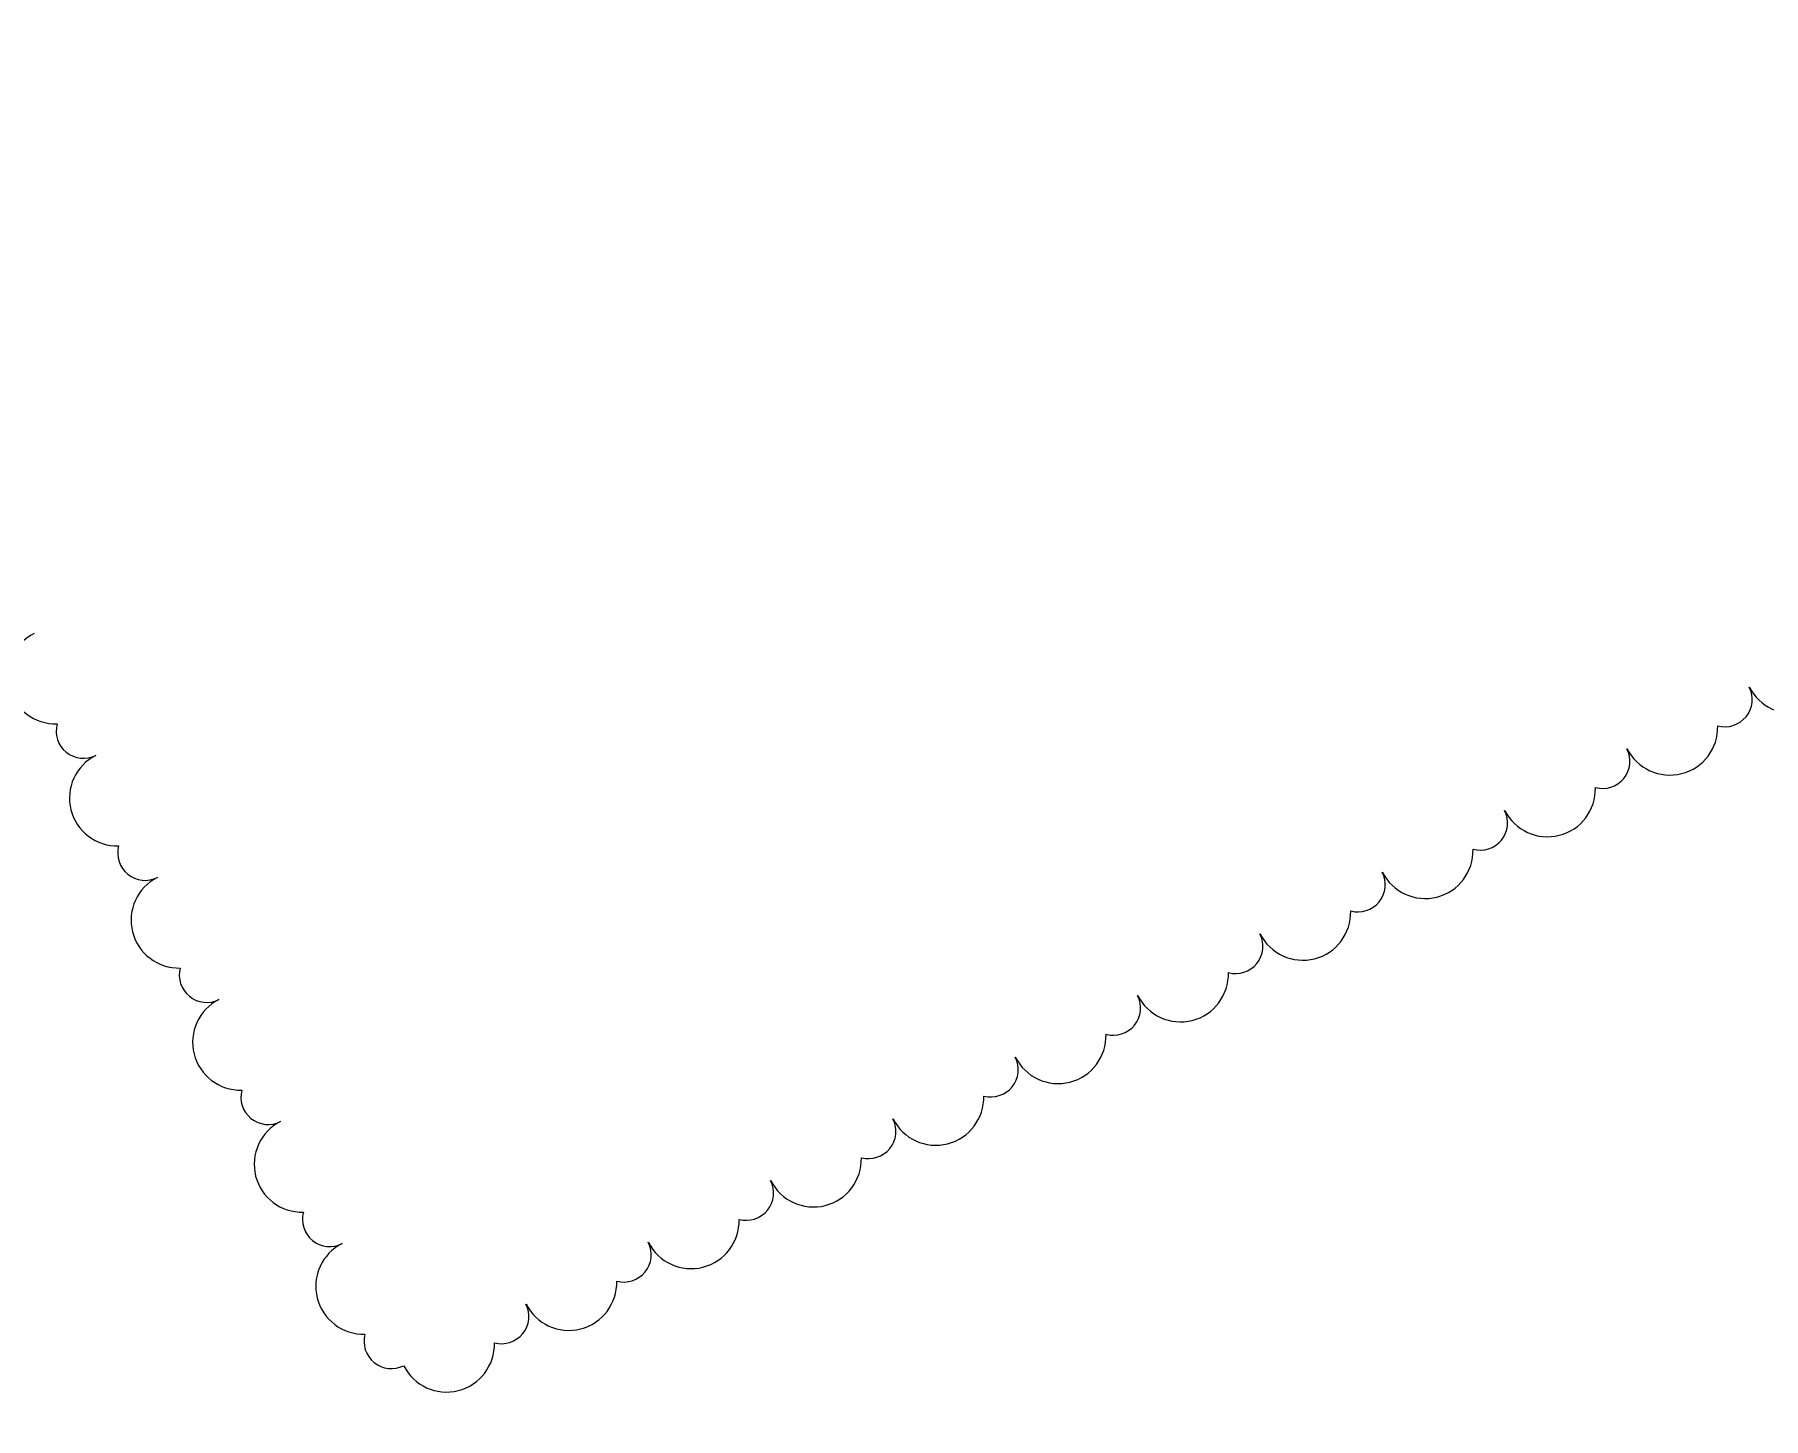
# Model space of a CAD drawing. Header units: metres. Extents: x 2682525 to 2683550, y 1250555 to 1251328.
# Drawn here: x 2683083.28 to 2683089.35, y 1250867.08 to 1250871.95 of the extents above; entities that cross this region are included whole.
import ezdxf

# ---------------------------------------------------------------- set-up
doc = ezdxf.new("R2010")
doc.units = ezdxf.units.M
doc.header["$PDMODE"] = 2
doc.header["$PDSIZE"] = -2
for name, pattern in [('IMPORT-_25_ISO-10 Strichpunktlinie _2_', [46.99, 30.48, -7.62, 1.27, -7.62]), ('IMPORT-_25_VW-01 Strichlinie kurz _2_', [21.165312, 10.580624, -10.584688]), ('Verdeckt', [3, 2, -1]), ('Verdeckt 0_75', [1.5, 0.75, -0.75])]:
    doc.linetypes.add(name, pattern=pattern)
for name, color, linetype, lineweight, true_color in [('2458 A U1_dwg-1', 9, 'Continuous', 18, 0x808080), ('_25_000 Linien-Strichpunktlinie 0_10', 9, 'IMPORT-_25_ISO-10 Strichpunktlinie _2_', 18, 0x808080), ('_25_300 Bauteile 3D-Raum-NGF Nettogeschossfläche', 9, 'Continuous', 18, 0x808080), ('_25_300 Bauteile 3D-Tuer', 9, 'Continuous', 18, 0x808080), ('_25_500 Technik-Kanalisation Schächte', 9, 'Continuous', 18, 0x808080), ('_25_700 Aemter-Feuerpolizei-Fluchtweg', 9, 'IMPORT-_25_VW-01 Strichlinie kurz _2_', 18, 0x808080), ('_25_800 Beschriftung-1_100-Koten', 9, 'Continuous', 18, 0x808080), ('_25_Keine', 9, 'Continuous', 18, 0x808080), ('A-DETL-____-MBND-1', 7, 'Continuous', 18, 0xbf6000), ('A-DETL-____-MBND-3', 7, 'Verdeckt 0_75', 25, 0xbf6000), ('A-DETL-____-MBND-4', 7, 'Verdeckt 0_75', 25, 0x70cf70), ('Bemassung', 9, 'Continuous', 18, 0x808080), ('G-____-REVC-OTLN-1', 1, 'Continuous', 18, 0xff0000)]:
    doc.layers.add(name, color=color, linetype=linetype, lineweight=lineweight, true_color=true_color)
for name, color, linetype, lineweight in [('A-____-____-DIMS', 7, 'Continuous', 9), ('A-DETL-____-MBND', 7, 'Verdeckt 0_75', 18), ('A-DETL-____-MBND-2', 7, 'Verdeckt 0_75', 25), ('Bemassung-1', 7, 'Continuous', 18), ('G-____-____-DIMS', 7, 'Continuous', 9), ('G-____-____-SYMB-1', 7, 'Verdeckt', 9), ('G-____-____-TEXT', 7, 'Continuous', 9), ('P-PIPE-____-IDEN', 7, 'Continuous', 9)]:
    doc.layers.add(name, color=color, linetype=linetype, lineweight=lineweight)
doc.styles.add('Arial_29', font='arial.ttf', dxfattribs={"width": 0.9, "height": 125})
doc.styles.add('Arial_3', font='arial.ttf', dxfattribs={"height": 125})
doc.styles.add('Arial_31', font='arial.ttf', dxfattribs={"width": 0.9, "height": 200})
doc.styles.add('ISOCP_2', font='isocp___.ttf', dxfattribs={"height": 125.860822})
doc.dimstyles.new('2_0_mm_-_Arial', dxfattribs={"dimscale": 304.8, "dimtxt": 204.05188, "dimasz": 0.246063, "dimexe": 0.328084, "dimexo": 0.328084, "dimgap": 0.082021, "dimtad": 1, "dimdec": 1, "dimlfac": 0.001, "dimrnd": 0.1, "dimzin": 0, "dimdsep": 46, "dimtxsty": 'Arial_31', "dimblk1": 'OBLIQUE', "dimblk2": 'OBLIQUE', "dimsah": 1, "dimcen": 0.09, "dimdle": 0.328084, "dimazin": 0, "dimtfac": 1, "dimtdec": 4, "dimtix": 1, "dimtmove": 0, "dimatfit": 3, "dimfxl": 1, "dimtvp": 1, "dimtfill": 1, "dimtolj": 1, "dimtzin": 0, "dimarcsym": 2})
doc.dimstyles.new('2_0_mm_-_Arial_1', dxfattribs={"dimscale": 304.8, "dimtxt": 204.05188, "dimasz": 0.246063, "dimexe": 0.328084, "dimexo": 0.328084, "dimgap": 0.082021, "dimtad": 1, "dimdec": 1, "dimlfac": 0.001, "dimrnd": 0.1, "dimzin": 0, "dimdsep": 46, "dimtxsty": 'Arial_31', "dimblk1": 'OBLIQUE', "dimblk2": 'OBLIQUE', "dimsah": 1, "dimcen": 0.09, "dimdle": 0.328084, "dimazin": 0, "dimtfac": 1, "dimtdec": 4, "dimtix": 1, "dimtmove": 2, "dimatfit": 3, "dimfxl": 1, "dimtvp": 1, "dimtfill": 1, "dimtolj": 1, "dimtzin": 0, "dimarcsym": 2})

# ---------------------------------------------------------------- blocks, each defined once
blk = doc.blocks.new('2458 A U1_dwg_VW_SLASH-9045439-U01 Bodenplatte')
at = {"layer": 'Bemassung'}
for p, q in [((-78745.3, -27317.5), (-78857.5, -27429.7)), ((-78701.4, -27373.6), (-78913.7, -27373.6))]:
    blk.add_line(p, q, dxfattribs=at)
blk = doc.blocks.new('2458 A U1_dwg_VW_SLASH-9045441-U01 Bodenplatte')
at = {"layer": 'Bemassung'}
for p, q in [((-78657.5, -27429.7), (-78545.3, -27317.5)), ((-78701.4, -27373.6), (-78489.2, -27373.6))]:
    blk.add_line(p, q, dxfattribs=at)
blk = doc.blocks.new('2458 A U1_dwg_VW_SLASH-9045442-U01 Bodenplatte')
at = {"layer": 'Bemassung'}
for p, q in [((-78745.3, -27317.5), (-78857.5, -27429.7)), ((-78701.4, -27373.6), (-78913.7, -27373.6))]:
    blk.add_line(p, q, dxfattribs=at)
blk = doc.blocks.new('2458 A U1_dwg_VW_SLASH-9045444-U01 Bodenplatte')
at = {"layer": 'Bemassung'}
for p, q in [((-78657.5, -27429.7), (-78545.3, -27317.5)), ((-78701.4, -27373.6), (-78489.2, -27373.6))]:
    blk.add_line(p, q, dxfattribs=at)
blk = doc.blocks.new('2458 A U1_dwg_VW_SLASH-9045461-U01 Bodenplatte')
at = {"layer": 'Bemassung'}
for p, q in [((-81521.4, -28480.2), (-81733.7, -28480.2)), ((-81565.3, -28424.1), (-81677.5, -28536.3))]:
    blk.add_line(p, q, dxfattribs=at)
blk = doc.blocks.new('2458 A U1_dwg_VW_SLASH-9045464-U01 Bodenplatte')
at = {"layer": 'Bemassung'}
for p, q in [((-81721.4, -28480.2), (-81509.2, -28480.2)), ((-81677.5, -28536.3), (-81565.3, -28424.1))]:
    blk.add_line(p, q, dxfattribs=at)
blk = doc.blocks.new('2458 A U1_dwg-9041719-U01 Bodenplatte')
at = {"layer": '_25_000 Linien-Strichpunktlinie 0_10'}
blk.add_line((-80920.9, -21262.2), (-80920.9, -35967.6), dxfattribs=at)
at = {"layer": '_25_300 Bauteile 3D-Raum-NGF Nettogeschossfläche'}
blk.add_line((-78801.4, -27895.5), (-78801.4, -21262.2), dxfattribs=at)
at = {"layer": '_25_300 Bauteile 3D-Raum-NGF Nettogeschossfläche', "flags": 128}
blk.add_lwpolyline([(-78601.4, -21262.2), (-78601.4, -25107.7), (-78801.4, -25107.7), (-78801.4, -27895.5)], dxfattribs=at)
at = {"layer": '_25_300 Bauteile 3D-Tuer'}
for p, q in [((-78861.4, -25107.7), (-78861.4, -27895.4)), ((-78911.4, -25795.2), (-78911.4, -27295.2))]:
    blk.add_line(p, q, dxfattribs=at)
at = {"layer": '_25_300 Bauteile 3D-Tuer', "flags": 128}
for points in [[(-78821.4, -27895.6), (-78821.4, -22232.7), (-78861.4, -22232.7), (-78861.4, -27895.4)], [(-78821.4, -27895.6), (-78821.4, -25107.7), (-78861.4, -25107.7)]]:
    blk.add_lwpolyline(points, dxfattribs=at)
at = {"layer": '_25_500 Technik-Kanalisation Schächte', "flags": 128}
blk.add_lwpolyline([(-81621.4, -27882.7), (-81621.4, -28032.7), (-101074, -28032.7), (-101074, -27882.7)], close=True, dxfattribs=at)
at = {"layer": '_25_700 Aemter-Feuerpolizei-Fluchtweg'}
blk.add_line((-81621.4, -27907.7), (-81621.4, -28057.7), dxfattribs=at)
at = {"layer": '_25_800 Beschriftung-1_100-Koten'}
for p, q in [((-81696.4, -27832.7), (-81696.4, -28082.7)), ((-81571.4, -27957.7), (-81821.4, -27957.7))]:
    blk.add_line(p, q, dxfattribs=at)
at = {"layer": '_25_800 Beschriftung-1_100-Koten', "flags": 128}
blk.add_lwpolyline([(-81621.4, -27957.7), (-81696.4, -27957.7), (-81696.4, -27882.7), (-81696.4, -27957.7), (-81771.4, -27957.7), (-81696.4, -27957.7), (-81696.4, -28032.7), (-81696.4, -27957.7)], close=True, dxfattribs=at)
at = {"layer": '_25_800 Beschriftung-1_100-Koten'}
for start, end in [(90, 180), (360, 90), (180, 270), (270, 360)]:
    blk.add_arc((-81696.4, -27957.7), 75, start, end, dxfattribs=at)
at = {"layer": '_25_Keine'}
for p, q in [((-78801.4, -25087.7), (-80303.8, -26577.1)), ((-78601.4, -25101.9), (-78601.4, -30803.6))]:
    blk.add_line(p, q, dxfattribs=at)
at = {"layer": '_25_Keine', "flags": 128}
for points in [[(-81751.4, -21262.2), (-81751.4, -25107.7), (-84251.4, -25107.7), (-84251.4, -21262.2)], [(-80430.7, -25107.7), (-81751.4, -25107.7), (-81751.4, -21262.2)], [(-80428.8, -26701), (-81696.4, -27957.7), (-78801.4, -30877.7)]]:
    blk.add_lwpolyline(points, dxfattribs=at)
blk.add_lwpolyline([(-81751.4, -30857.7), (-79251.4, -30857.7), (-79251.4, -35857.7), (-81751.4, -35857.7)], close=True, dxfattribs=at)
at = {"layer": 'Bemassung'}
for p, q in [((-83640, -35855.4), (-83640, -21262.2)), ((-84640, -30745.4), (-84640, -25219.9)), ((-80428.8, -27373.6), (-100961.8, -27373.6)), ((-78601.4, -27373.6), (-78801.4, -27373.6)), ((-81733.7, -28480.2), (-100961.8, -28480.2))]:
    blk.add_line(p, q, dxfattribs=at)
at = {"layer": 'Bemassung', "flags": 128}
for points in [[(-78801.4, -27273.6), (-78801.4, -27876.8)], [(-78601.4, -27273.6), (-78601.4, -27979.7)], [(-78801.4, -27895.5), (-78801.4, -27789.5)], [(-81621.4, -28580.2), (-81621.4, -28060.7)]]:
    blk.add_lwpolyline(points, close=True, dxfattribs=at)
for points in [[(-79025.9, -27373.6), (-78913.7, -27373.6), (-80303.8, -27373.6)], [(-79025.9, -28480.2), (-78913.7, -28480.2), (-81509.2, -28480.2)]]:
    blk.add_lwpolyline(points, dxfattribs=at)
for name in ['2458 A U1_dwg_VW_SLASH-9045439-U01 Bodenplatte', '2458 A U1_dwg_VW_SLASH-9045442-U01 Bodenplatte', '2458 A U1_dwg_VW_SLASH-9045441-U01 Bodenplatte', '2458 A U1_dwg_VW_SLASH-9045444-U01 Bodenplatte', '2458 A U1_dwg_VW_SLASH-9045461-U01 Bodenplatte', '2458 A U1_dwg_VW_SLASH-9045464-U01 Bodenplatte']:
    blk.add_blockref(name, (0, 0))
at = {"layer": '_25_800 Beschriftung-1_100-Koten', "insert": (-82210.7, -28071.3), "char_height": 125.86, "width": 625.954, "attachment_point": 1, "line_spacing_factor": 1.478621, "style": 'ISOCP_2'}
blk.add_mtext('455.31', dxfattribs=at)
at = {"layer": 'Bemassung-1', "char_height": 125.86, "attachment_point": 2, "rotation": 90, "line_spacing_factor": 1.478621, "style": 'ISOCP_2'}
for s, insert, width in [('5.75', (-84531.9, -27332.7), 406.024), ('16.02', (-83531.9, -27413.1), 490.612)]:
    blk.add_mtext(s, dxfattribs=dict(at, insert=insert, width=width))
at = {"layer": 'Bemassung-1', "char_height": 125.86, "attachment_point": 2, "line_spacing_factor": 1.478621, "style": 'ISOCP_2'}
for s, insert, width in [('20', (-78701.4, -27266.6), 236.847), ('2.82', (-80211.4, -28373.2), 406.024)]:
    blk.add_mtext(s, dxfattribs=dict(at, insert=insert, width=width))
blk = doc.blocks.new('Kanalisation Schlammsammler1 - Kanalisation Schlammsammler 2-8954299-U01 Bodenplatte')
at = {"layer": 'A-DETL-____-MBND-4'}
h = blk.add_hatch(color=256, dxfattribs=at)
h.paths.add_polyline_path([(350, 0), (344, 64.3), (326.4, 126.4), (297.6, 184.3), (258.7, 235.8), (210.9, 279.3), (156, 313.3), (95.8, 336.6), (32.3, 348.5), (-32.3, 348.5), (-95.8, 336.6), (-156, 313.3), (-210.9, 279.3), (-258.7, 235.8), (-297.6, 184.3), (-326.4, 126.4), (-344, 64.3), (-350, 0), (-344, -64.3), (-326.4, -126.4), (-297.6, -184.3), (-258.7, -235.8), (-210.9, -279.3), (-156, -313.3), (-95.8, -336.6), (-32.3, -348.5), (32.3, -348.5), (95.8, -336.6), (156, -313.3), (210.9, -279.3), (258.7, -235.8), (297.6, -184.3), (326.4, -126.4), (344, -64.3)])
h.paths.add_polyline_path([(300, 0), (294.2, -58.5), (277.2, -114.8), (249.4, -166.7), (212.1, -212.1), (166.7, -249.4), (114.8, -277.2), (58.5, -294.2), (0, -300), (-58.5, -294.2), (-114.8, -277.2), (-166.7, -249.4), (-212.1, -212.1), (-249.4, -166.7), (-277.2, -114.8), (-294.2, -58.5), (-300, 0), (-294.2, 58.5), (-277.2, 114.8), (-249.4, 166.7), (-212.1, 212.1), (-166.7, 249.4), (-114.8, 277.2), (-58.5, 294.2), (0, 300), (58.5, 294.2), (114.8, 277.2), (166.7, 249.4), (212.1, 212.1), (249.4, 166.7), (277.2, 114.8), (294.2, 58.5), (299.3, 7)])
h = blk.add_hatch(color=256, dxfattribs=at)
h.paths.add_polyline_path([(-350, 0), (-344.2, 62.5), (-350, 62.5), (-350, 7)])
h.paths.add_polyline_path([(-344.2, -62.5), (-350, 0), (-350, -62.5)])
h = blk.add_hatch(color=256, dxfattribs=at)
h.paths.add_polyline_path([(350, -59.7), (350, 0), (344.2, -62.5), (350, -62.5), (350, -60.4)])
h.paths.add_polyline_path([(350, 7), (349.7, 62.5), (344.2, 62.3), (350, 0)])
h = blk.add_hatch(color=256, dxfattribs=at)
h.paths.add_polyline_path([(350, 0), (349.7, 62.5), (344.2, 62.3), (349.4, 7)])
h.paths.add_polyline_path([(350, -50.4), (350, 0), (344.2, -62.5), (350, -62.5), (350, -51.2)])
at = {"layer": 'A-DETL-____-MBND-2'}
for p, q in [((-300, 62.5), (-350, 62.5)), ((-350, 62.5), (-350, -62.5)), ((-350, 62.5), (-350, -62.5)), ((-300, -62.5), (-300, 62.5)), ((-300, -62.5), (-300, 62.5)), ((350, 62.5), (300, 62.5)), ((300, 62.5), (300, -62.5)), ((300, 62.5), (300, -62.5)), ((350, 62.5), (300, 62.5)), ((300, 62.5), (300, -62.5)), ((300, 62.5), (300, -62.5)), ((350, -62.5), (350, 62.5)), ((350, -62.5), (350, 62.5)), ((350, -62.5), (350, 62.5)), ((350, -62.5), (350, 62.5)), ((0, 0), (-550, 0)), ((-470, 0), (-366.1, 60)), ((-470, 0), (-366.1, -60)), ((0, 0), (550, 0)), ((550, 0), (0, 0)), ((-350, -62.5), (-300, -62.5)), ((300, -62.5), (350, -62.5)), ((300, -62.5), (350, -62.5))]:
    blk.add_line(p, q, dxfattribs=at)
for radius, start, end in [(350, 360, 180), (350, 0, 180), (350, 360, 180), (350, 0, 180), (300, 0, 180), (300, 0, 180), (300, 0, 180), (300, 0, 180), (350, 180, 360), (350, 180, 360), (300, 180, 0), (300, 180, 360), (300, 180, 0), (300, 180, 360), (350, 180, 360), (350, 180, 360)]:
    blk.add_arc((0, 0), radius, start, end, dxfattribs=at)
blk = doc.blocks.new('PE-HD_Bogen - Standard-V26-U01 Bodenplatte')
at = {"layer": 'A-DETL-____-MBND-3'}
for points in [[(-78842.2, -27957.9), (-78841.5, -27903.8), (-78841.2, -27895.4), (-78881.7, -27895.4), (-78882, -27897.6), (-78882.6, -27913.7), (-78883, -27957.9), (-78862.7, -27957.9)], [(-78842.2, -27957.9), (-78841.5, -27957.9), (-78840, -27941.8), (-78835.5, -27926.7), (-78828.5, -27913.7), (-78819.4, -27903.8), (-78808.7, -27897.6), (-78797.3, -27895.4), (-78840.9, -27895.4), (-78841.2, -27897.6), (-78841.9, -27918), (-78842.1, -27941.8)], [(-78812.6, -27957.9), (-78811.1, -27941.8), (-78806.7, -27926.7), (-78799.7, -27913.7), (-78790.5, -27903.8), (-78779.7, -27897.5), (-78770.5, -27895.4), (-78798.2, -27895.6), (-78808.7, -27897.6), (-78819.4, -27903.8), (-78828.5, -27913.7), (-78835.6, -27926.7), (-78840, -27941.8), (-78841.5, -27957.9), (-78840, -27957.9)], [(-78881.7, -28020.4), (-78840.9, -28020.3), (-78841.3, -28017.2), (-78841.9, -27997.9), (-78842.2, -27957.9), (-78883, -27957.9), (-78882.3, -28012.1), (-78882, -28018.3)], [(-78840.9, -28020.4), (-78797.3, -28020.4), (-78808.7, -28018.3), (-78819.4, -28012.1), (-78828.5, -28002.1), (-78836.1, -27987.3), (-78840.1, -27972.8), (-78841.8, -27957.9), (-78842.2, -27957.9), (-78841.5, -28012.1), (-78841.2, -28018.3)], [(-78780.8, -28020.4), (-78770.5, -28020), (-78779.9, -28018.3), (-78790.5, -28012.1), (-78799.7, -28002.1), (-78806.7, -27989.2), (-78811.2, -27972.8), (-78812.6, -27957.9), (-78841.4, -27958.2), (-78840, -27974.1), (-78835.5, -27989.2), (-78828.5, -28002.1), (-78819.4, -28012.1), (-78808.7, -28018.3), (-78797.3, -28020.4), (-78792.6, -28020.4)]]:
    blk.add_hatch(color=256, dxfattribs=at).paths.add_polyline_path(points)
h = blk.add_hatch(color=256, dxfattribs=at)
h.paths.add_polyline_path([(-78768.4, -28020.4), (-78768.4, -28020.4), (-78770.5, -28020)])
h.paths.add_polyline_path([(-78779.8, -28018.3), (-78790.5, -28012), (-78799.7, -28002.1), (-78806.7, -27989.1), (-78806.7, -27989.2), (-78799.7, -28002.1), (-78790.5, -28012.1), (-78779.9, -28018.3)])
at = {"layer": 'A-DETL-____-MBND-2'}
for p, q in [((-78840.9, -27895.4), (-78881.7, -27895.4)), ((-78768.4, -27895.4), (-78797.3, -27895.4)), ((-78815.4, -27957.9), (-78881.7, -27957.9)), ((-78815.4, -27957.9), (-78768.4, -27957.9)), ((-78881.7, -28020.4), (-78840.9, -28020.4)), ((-78797.3, -28020.4), (-78768.4, -28020.4))]:
    blk.add_line(p, q, dxfattribs=at)
at = {"layer": 'A-DETL-____-MBND-2', "flags": 128}
for points in [[(-78840.9, -27895.4), (-78818.6, -27895.4), (-78799.3, -27895.4), (-78797.3, -27895.4)], [(-78797.3, -28020.4), (-78816, -28020.4), (-78838.1, -28020.4), (-78840.9, -28020.4)]]:
    blk.add_lwpolyline(points, dxfattribs=at)
at = {"layer": 'A-DETL-____-MBND-2'}
for centre, ratio, start_param, end_param in [((-78881.7, -27957.9), 0.019996, 4.712389, 7.853982), ((-78768.4, -27957.9), 0.707107, 4.712389, 7.853982), ((-78881.7, -27957.9), 0.019996, 1.570796, 4.712389), ((-78768.4, -27957.9), 0.707107, 1.570796, 4.712389)]:
    blk.add_ellipse(centre, major_axis=(0, 62.5), ratio=ratio, start_param=start_param, end_param=end_param, dxfattribs=at)
blk = doc.blocks.new('PE-HD_Bogen - Standard-8954259-U01 Bodenplatte')
at = {"layer": 'A-DETL-____-MBND-3'}
for points in [[(-80079.1, -27983.5), (-80077.9, -27981.9), (-80066.9, -27970.1), (-80036, -27938.7), (-79997.3, -27900.8), (-79990.7, -27895.1), (-80019.1, -27866.7), (-80025.5, -27872.2), (-80037.5, -27883.7), (-80070.1, -27916), (-80102.2, -27949), (-80107.5, -27955.1), (-80085.3, -27977.4)], [(-79990, -28020.4), (-79990.4, -28018.2), (-79990.9, -28001.8), (-79991.2, -27943.1), (-79990.6, -27903.6), (-79990.7, -27895.5), (-79992.6, -27896.5), (-80004.6, -27907.7), (-80036.2, -27938.8), (-80073.8, -27977.4), (-80079.1, -27983.5), (-80053, -28003.6), (-80022.6, -28016.1), (-79990.4, -28020.4)]]:
    blk.add_hatch(color=256, dxfattribs=at).paths.add_polyline_path(points)
h = blk.add_hatch(color=256, dxfattribs=at)
h.paths.add_polyline_path([(-79950.2, -27897.4), (-79950.2, -27895.4), (-79990, -27895.4), (-79990.3, -27897.4), (-79950.2, -27897.4)])
h.paths.add_polyline_path([(-79990, -28020.4), (-79949.9, -28020.4), (-79950.5, -28012.1), (-79951.1, -27965.8), (-79950.7, -27913.4), (-79950.5, -27897.4), (-79990.3, -27897.4), (-79991, -27920.2), (-79991.3, -27967.3), (-79990.7, -28011.9), (-79990.4, -28018.2)])
at = {"layer": 'A-DETL-____-MBND-2'}
for p, q in [((-79990.7, -27895.2), (-80019.1, -27866.7)), ((-80016.3, -27957.9), (-80063.3, -27910.9)), ((-79990.4, -27895.4), (-79990.7, -27895.2)), ((-79990, -27895.4), (-79990.4, -27895.4)), ((-79949.8, -27895.4), (-79990, -27895.4)), ((-80107.5, -27955.1), (-80079.1, -27983.5)), ((-80016.3, -27957.9), (-79949.8, -27957.9)), ((-79990, -28020.4), (-79949.8, -28020.4))]:
    blk.add_line(p, q, dxfattribs=at)
at = {"layer": 'A-DETL-____-MBND-2', "flags": 128}
for points in [[(-80079.1, -27983.5), (-80053.6, -28003.2), (-80038.1, -28010.9)], [(-80038.1, -28010.9), (-80007, -28019.3), (-79990, -28020.4)]]:
    blk.add_lwpolyline(points, dxfattribs=at)
at = {"layer": 'A-DETL-____-MBND-2'}
for centre, major_axis, ratio, start_param, end_param in [((-80063.3, -27910.9), (44.2, 44.2), 0.019972, 0.008307, 3.149899), ((-80063.3, -27910.9), (44.2, 44.2), 0.019972, 3.149899, 6.291492), ((-79949.8, -27957.9), (0, 62.5), 0.019996, 6.274937, 9.41653), ((-79949.8, -27957.9), (0, 62.5), 0.019996, 3.133344, 6.274937)]:
    blk.add_ellipse(centre, major_axis=major_axis, ratio=ratio, start_param=start_param, end_param=end_param, dxfattribs=at)
blk = doc.blocks.new('PE-HD_Bogen - Standard-8954272-U01 Bodenplatte')
at = {"layer": 'A-DETL-____-MBND-3'}
for points in [[(-80428.8, -27581.7), (-80423.7, -27581.2), (-80404.2, -27580.7), (-80359.3, -27580.4), (-80312.5, -27581), (-80303.8, -27581.3), (-80303.8, -27541.5), (-80312.2, -27540.8), (-80328.8, -27540.5), (-80382, -27540.3), (-80420.7, -27540.9), (-80428.8, -27541.5)], [(-80391.9, -27670.7), (-80388.3, -27666.4), (-80379.3, -27656.9), (-80348.2, -27625.3), (-80309.7, -27587.6), (-80303.8, -27582), (-80306.8, -27581.3), (-80322.5, -27580.8), (-80381.1, -27580.4), (-80420.7, -27581), (-80428.8, -27581.7), (-80424.5, -27614.3), (-80411.4, -27645.3), (-80393.3, -27668.9)], [(-80363.5, -27699.1), (-80358, -27692.8), (-80331.3, -27665.2), (-80288.4, -27622.8), (-80275.1, -27610.7), (-80303.7, -27582.5), (-80308.4, -27586.4), (-80317, -27594.5), (-80348.2, -27625.3), (-80386.3, -27664.2), (-80391.9, -27670.7), (-80365.3, -27697.3)]]:
    blk.add_hatch(color=256, dxfattribs=at).paths.add_polyline_path(points)
at = {"layer": 'A-DETL-____-MBND-2'}
for p, q in [((-80428.8, -27541.5), (-80428.8, -27581.6)), ((-80366.3, -27607.9), (-80366.3, -27541.5)), ((-80303.8, -27581.6), (-80303.8, -27541.5)), ((-80366.3, -27607.9), (-80319.3, -27654.9)), ((-80303.7, -27582), (-80303.8, -27581.6)), ((-80303.5, -27582.3), (-80303.7, -27582)), ((-80275.1, -27610.7), (-80303.5, -27582.3)), ((-80391.9, -27670.7), (-80363.5, -27699.1))]:
    blk.add_line(p, q, dxfattribs=at)
at = {"layer": 'A-DETL-____-MBND-2', "flags": 128}
for points in [[(-80428.8, -27581.6), (-80424.7, -27613.6), (-80419.3, -27629.7)], [(-80419.3, -27629.7), (-80403.3, -27657.6), (-80391.9, -27670.7)]]:
    blk.add_lwpolyline(points, dxfattribs=at)
at = {"layer": 'A-DETL-____-MBND-2'}
for centre, major_axis, ratio, start_param, end_param in [((-80366.3, -27541.5), (62.5, 0), 0.019996, 0.008248, 3.149841), ((-80366.3, -27541.5), (62.5, 0), 0.019996, 3.149841, 6.291434), ((-80319.3, -27654.9), (44.2, 44.2), 0.019972, 6.274879, 9.416471), ((-80319.3, -27654.9), (44.2, 44.2), 0.019972, 3.133286, 6.274879)]:
    blk.add_ellipse(centre, major_axis=major_axis, ratio=ratio, start_param=start_param, end_param=end_param, dxfattribs=at)
blk = doc.blocks.new('_Oblique')
at = {"color": 0, "linetype": 'ByBlock', "lineweight": -2}
blk.add_line((-0.5, -0.5), (0.5, 0.5), dxfattribs=at)
blk = doc.blocks.new('*D1807')
at = {"layer": 'A-____-____-DIMS', "color": 0, "lineweight": -2, "transparency": 16777216}
for p, q in [((2683068.8976, 1250867.0095), (2683135.8618, 1250900.7853)), ((2683053.6882, 1250859.3381), (2683068.8976, 1250867.0095)), ((2683053.6882, 1250859.3381), (2682986.7241, 1250825.5623)), ((2683113.7431, 1250778.0986), (2683113.932, 1250777.724)), ((2683098.6987, 1250770.0999), (2683098.7226, 1250770.0526))]:
    blk.add_line(p, q, dxfattribs=at)
at = {"layer": 'A-____-____-DIMS', "color": 0, "lineweight": -2, "transparency": 16777216, "xscale": 74.99999999999999, "yscale": 74.99999999999999, "zscale": 74.99999999999999}
for p, rotation in [((2683068.8976, 1250867.0095), 206.7657572042305), ((2683053.6882, 1250859.3381), 26.76575720423048)]:
    blk.add_blockref('_Oblique', p, dxfattribs=dict(at, rotation=rotation))
at = {"layer": 'A-____-____-DIMS', "color": 0, "transparency": 16777216, "insert": (2683004.0476, 1250976.6687), "char_height": 200, "width": 911.641015, "attachment_point": 5, "rotation": 26.76576, "style": 'Arial_31', "bg_fill": 3, "box_fill_scale": 1.1, "bg_fill_color": 256, "bg_fill_true_color": 13158600, "bg_fill_transparency": 0}
blk.add_mtext('\\A1;0.0', dxfattribs=at)
at = {"layer": 'Defpoints', "color": 0, "transparency": 16777216}
for p in [(2683068.7087, 1250867.3841), (2683068.8976, 1250867.0095), (2683053.6643, 1250859.3855)]:
    blk.add_point(p, dxfattribs=at)
blk = doc.blocks.new('*D1808')
at = {"layer": 'A-____-____-DIMS', "color": 0, "lineweight": -2, "transparency": 16777216}
for p, q in [((2683101.3062, 1250883.356), (2683168.2704, 1250917.1318)), ((2683068.8976, 1250867.0095), (2683001.9335, 1250833.2337)), ((2683146.1967, 1250794.3558), (2683146.3406, 1250794.0705)), ((2683113.7431, 1250778.0986), (2683113.932, 1250777.724))]:
    blk.add_line(p, q, dxfattribs=at)
at = {"layer": 'A-____-____-DIMS', "color": 0, "transparency": 16777216, "insert": (2682617.727, 1250788.9483), "char_height": 200, "width": 911.641015, "attachment_point": 1, "rotation": 26.76576, "line_spacing_factor": 0.941778, "style": 'Arial_31', "bg_fill": 3, "box_fill_scale": 1.1, "bg_fill_color": 256, "bg_fill_true_color": 13158600, "bg_fill_transparency": 0}
blk.add_mtext('\\A1;0.0', dxfattribs=at)
at = {"layer": 'A-____-____-DIMS', "color": 0, "lineweight": -2, "transparency": 16777216}
blk.add_line((2683068.8976, 1250867.0095), (2683101.3062, 1250883.356), dxfattribs=at)
at = {"layer": 'Defpoints', "color": 0, "transparency": 16777216}
for p in [(2683101.1623, 1250883.6413), (2683101.3062, 1250883.356), (2683068.7087, 1250867.3841)]:
    blk.add_point(p, dxfattribs=at)
at = {"layer": 'A-____-____-DIMS', "color": 0, "lineweight": -2, "transparency": 16777216, "xscale": 74.99999999999999, "yscale": 74.99999999999999, "zscale": 74.99999999999999}
for p, rotation in [((2683101.3062, 1250883.356), 206.7657572042305), ((2683068.8976, 1250867.0095), 26.76575720423048)]:
    blk.add_blockref('_Oblique', p, dxfattribs=dict(at, rotation=rotation))
blk = doc.blocks.new('*D1809')
at = {"layer": 'A-____-____-DIMS', "color": 0, "lineweight": -2, "transparency": 16777216}
for p, q in [((2683132.9105, 1250899.2968), (2683199.8746, 1250933.0726)), ((2683101.3062, 1250883.356), (2683132.9105, 1250899.2968)), ((2683101.3062, 1250883.356), (2683034.3421, 1250849.5802)), ((2683177.8017, 1250810.2952), (2683177.9449, 1250810.0113)), ((2683146.1967, 1250794.3558), (2683146.3406, 1250794.0705))]:
    blk.add_line(p, q, dxfattribs=at)
at = {"layer": 'A-____-____-DIMS', "color": 0, "lineweight": -2, "transparency": 16777216, "xscale": 74.99999999999999, "yscale": 74.99999999999999, "zscale": 74.99999999999999}
for p, rotation in [((2683132.9105, 1250899.2968), 206.7657572042305), ((2683101.3062, 1250883.356), 26.76575720423048)]:
    blk.add_blockref('_Oblique', p, dxfattribs=dict(at, rotation=rotation))
at = {"layer": 'A-____-____-DIMS', "color": 0, "transparency": 16777216, "insert": (2683059.8631, 1251004.8213), "char_height": 200, "width": 911.641015, "attachment_point": 5, "rotation": 26.76576, "style": 'Arial_31', "bg_fill": 3, "box_fill_scale": 1.1, "bg_fill_color": 256, "bg_fill_true_color": 13158600, "bg_fill_transparency": 0}
blk.add_mtext('\\A1;0.0', dxfattribs=at)
at = {"layer": 'Defpoints', "color": 0, "transparency": 16777216}
for p in [(2683132.7673, 1250899.5807), (2683132.9105, 1250899.2968), (2683101.1623, 1250883.6413)]:
    blk.add_point(p, dxfattribs=at)
blk = doc.blocks.new('Family - ___-9052579-U01 Bodenplatte')
at = {"layer": 'G-____-REVC-OTLN-1'}
for centre, radius, start, end in [((-84647.2, -26169.3), 168.1, 90, 244.79123), ((-84647.2, -26385.4), 96, 138.18969, 270), ((-84647.2, -26649.5), 168.1, 90, 244.79123), ((-84647.2, -26865.6), 96, 138.18969, 270), ((-84647.2, -27129.7), 168.1, 90, 244.79123), ((-84647.2, -27345.8), 96, 138.18969, 270), ((-84647.2, -27610), 168.1, 90, 244.79123), ((-84647.2, -27826.1), 96, 138.18969, 270), ((-84647.2, -28090.2), 168.1, 90, 244.79123), ((-84647.2, -28306.3), 96, 138.18969, 270), ((-84647.2, -28570.4), 168.1, 90, 244.79123), ((-84647.2, -28786.5), 96, 138.18969, 270), ((-84478.7, -28882.6), 168.4, 180, 334.79123), ((-84262.2, -28882.6), 96.2, 228.18969, 0), ((-83997.5, -28882.6), 168.4, 180, 334.79123), ((-83780.9, -28882.6), 96.2, 228.18969, 0), ((-83516.2, -28882.6), 168.4, 180, 334.79123), ((-83299.7, -28882.6), 96.2, 228.18969, 0), ((-83035, -28882.6), 168.4, 180, 334.79123), ((-82818.4, -28882.6), 96.2, 228.18969, 0), ((-82553.7, -28882.6), 168.4, 180, 334.79123), ((-82337.2, -28882.6), 96.2, 228.18969, 0), ((-82072.5, -28882.6), 168.4, 180, 334.79123), ((-81855.9, -28882.6), 96.2, 228.18969, 0), ((-81591.2, -28882.6), 168.4, 180, 334.79123), ((-81374.7, -28882.6), 96.2, 228.18969, 0), ((-81110, -28882.6), 168.4, 180, 334.79123), ((-80893.4, -28882.6), 96.2, 228.18969, 0), ((-80628.7, -28882.6), 168.4, 180, 334.79123), ((-80412.2, -28882.6), 96.2, 228.18969, 0), ((-80147.5, -28882.6), 168.4, 180, 334.79123), ((-79930.9, -28882.6), 96.2, 228.18969, 0), ((-79666.2, -28882.6), 168.4, 180, 334.79123), ((-79449.7, -28882.6), 96.2, 228.18969, 0), ((-79185, -28882.6), 168.4, 180, 334.79123)]:
    blk.add_arc(centre, radius, start, end, dxfattribs=at)

msp = doc.modelspace()

# ---------------------------------------------------------------- hatches: boundary and pattern name
at = {"layer": 'A-DETL-____-MBND-1'}
for points in [[(2683087.8479, 1250870.4224), (2683087.11, 1250871.8853), (2683087.0542, 1250871.8572), (2683087.7916, 1250870.3953), (2683087.8402, 1250870.4191), (2683087.8479, 1250870.4224)], [(2683087.7363, 1250870.3661), (2683087.7407, 1250870.3688), (2683087.7578, 1250870.378), (2683087.7916, 1250870.3953), (2683087.0542, 1250871.8572), (2683086.9984, 1250871.829), (2683087.6367, 1250870.5637)], [(2683088.8768, 1250870.4748), (2683089.3041, 1250870.6904), (2683089.2803, 1250870.739), (2683089.2765, 1250870.7465), (2683089.2768, 1250870.7466), (2683088.3234, 1250870.2657), (2683088.3253, 1250870.2609), (2683088.3336, 1250870.2433), (2683088.3504, 1250870.2094), (2683088.4313, 1250870.2502)], [(2683088.3797, 1250870.1541), (2683089.3334, 1250870.6351), (2683089.3321, 1250870.6369), (2683089.3243, 1250870.6511), (2683089.3041, 1250870.6904), (2683088.3504, 1250870.2094), (2683088.3753, 1250870.1613), (2683088.3796, 1250870.1542)], [(2683088.2279, 1250870.2012), (2683088.2454, 1250870.2524), (2683088.2486, 1250870.2602), (2683087.9047, 1250870.3734), (2683087.9027, 1250870.3687), (2683087.8961, 1250870.3504), (2683087.884, 1250870.3145), (2683088.1665, 1250870.2214)], [(2683088.2095, 1250870.1414), (2683088.2107, 1250870.1465), (2683088.2162, 1250870.1651), (2683088.2279, 1250870.2012), (2683087.884, 1250870.3145), (2683087.8672, 1250870.261), (2683087.8656, 1250870.2547), (2683088.2072, 1250870.1422)]]:
    msp.add_hatch(color=256, dxfattribs=at).paths.add_polyline_path(points)
at = {"layer": 'G-____-____-DIMS'}
for points in [[(2683087.0814, 1250871.8033), (2683086.9904, 1250871.6812), (2683087.0377, 1250871.6574)], [(2683089.0993, 1250870.5871), (2683089.1759, 1250870.4554), (2683089.2163, 1250870.4896)]]:
    msp.add_hatch(color=256, dxfattribs=at).paths.add_polyline_path(points)

# ---------------------------------------------------------------- linework, layer by layer
at = {"layer": 'A-DETL-____-MBND'}
msp.add_open_spline([(2683066.0094, 1250869.6799), (2683066.2882, 1250869.5513), (2683067.0393, 1250869.1861), (2683068.8086, 1250868.5548), (2683071.6572, 1250869.4941), (2683074.4673, 1250871.0184), (2683078.1954, 1250872.8597), (2683083.1585, 1250875.3834), (2683088.8005, 1250878.257), (2683094.6725, 1250881.1124), (2683097.9519, 1250882.947), (2683100.0814, 1250883.8796), (2683100.1876, 1250884.4308), (2683100.9191, 1250885.0165), (2683101.8445, 1250884.7111), (2683103.9676, 1250886.0041), (2683109.2046, 1250888.4176), (2683115.755, 1250891.8365), (2683122.4465, 1250895.2413), (2683126.4971, 1250897.2702), (2683129.5206, 1250898.8112), (2683132.8047, 1250900.2604), (2683134.0671, 1250906.5739), (2683135.558, 1250913.7968), (2683138.6575, 1250918.6029), (2683139.8893, 1250920.9062)], degree=3, knots=[0, 0, 0, 0, 3.021817, 8.266815, 17.951029, 30.864783, 40.234801, 58.746105, 85.717194, 102.600659, 122.806324, 123.198841, 125.010572, 127.673553, 131.444065, 133.396681, 151.449952, 188.990719, 205.632564, 225.475795, 233.402705, 239.316719, 259.753895, 288.882365, 314.590858, 314.590858, 314.590858, 314.590858], dxfattribs=at)
at = {"layer": 'A-DETL-____-MBND-2'}
for p, q in [((2683087.8479, 1250870.4224), (2683087.11, 1250871.8853)), ((2683086.9984, 1250871.829), (2683087.7363, 1250870.3661)), ((2683087.7921, 1250870.3942), (2683087.0542, 1250871.8572)), ((2683087.7921, 1250870.3942), (2683087.0542, 1250871.8572)), ((2683089.2771, 1250870.7468), (2683088.3234, 1250870.2657)), ((2683089.3416, 1250870.7093), (2683089.3052, 1250870.6909)), ((2683089.3806, 1250870.729), (2683089.3416, 1250870.7093)), ((2683089.3052, 1250870.6909), (2683088.3515, 1250870.2099)), ((2683089.3052, 1250870.6909), (2683088.3515, 1250870.2099)), ((2683088.3797, 1250870.1541), (2683089.3334, 1250870.6351)), ((2683087.8102, 1250870.3583), (2683087.7921, 1250870.3942)), ((2683088.2486, 1250870.2601), (2683087.9047, 1250870.3734)), ((2683087.8852, 1250870.3141), (2683087.847, 1250870.3266)), ((2683088.229, 1250870.2008), (2683087.8852, 1250870.3141)), ((2683088.229, 1250870.2008), (2683087.8852, 1250870.3141)), ((2683087.8656, 1250870.2547), (2683088.2095, 1250870.1414)), ((2683088.2672, 1250870.1882), (2683088.229, 1250870.2008)), ((2683088.3515, 1250870.2099), (2683088.3156, 1250870.1918))]:
    msp.add_line(p, q, dxfattribs=at)
for centre, major_axis, ratio, start_param, end_param in [((2683087.0542, 1250871.8572), (0.0558, 0.0281), 0.019996, 0, 1.570796), ((2683087.0542, 1250871.8572), (0.0558, 0.0281), 0.019996, 4.712389, 6.283185), ((2683087.0542, 1250871.8572), (0.0558, 0.0281), 0.019996, 1.570796, 3.141593), ((2683087.0542, 1250871.8572), (0.0558, 0.0281), 0.019996, 3.141593, 4.712389), ((2683089.3052, 1250870.6909), (-0.0281, 0.0558), 0.019996, 0, 1.570796), ((2683089.3052, 1250870.6909), (-0.0281, 0.0558), 0.019996, 4.712389, 6.283185), ((2683089.3052, 1250870.6909), (-0.0281, 0.0558), 0.019996, 1.570796, 3.141593), ((2683089.3052, 1250870.6909), (-0.0281, 0.0558), 0.019996, 3.141593, 4.712389), ((2683087.7921, 1250870.3942), (0.0558, 0.0281), 0.019996, 0, 1.570796), ((2683087.7921, 1250870.3942), (0.0558, 0.0281), 0.019996, 4.712389, 6.283185), ((2683087.7921, 1250870.3942), (0.0558, 0.0281), 0.019996, 1.570796, 3.141593), ((2683087.7921, 1250870.3942), (0.0558, 0.0281), 0.019996, 3.141593, 4.712389), ((2683087.8669, 1250870.3869), (0.0415, 0.0481), 0.999766, 2.750437, 3.53567), ((2683087.8852, 1250870.3141), (0.0196, 0.0594), 0.019972, 0, 1.570796), ((2683087.8852, 1250870.3141), (0.0196, 0.0594), 0.019972, 4.712389, 6.283185), ((2683087.8852, 1250870.3141), (0.0196, 0.0594), 0.019972, 1.570796, 3.141593), ((2683087.8852, 1250870.3141), (0.0196, 0.0594), 0.019972, 3.141593, 4.712389), ((2683088.229, 1250870.2008), (0.0196, 0.0594), 0.019972, 0, 1.570796), ((2683088.229, 1250870.2008), (0.0196, 0.0594), 0.019972, 4.712389, 6.283185), ((2683088.3515, 1250870.2099), (-0.0281, 0.0558), 0.019996, 0, 1.570796), ((2683088.3515, 1250870.2099), (-0.0281, 0.0558), 0.019996, 4.712389, 6.283185), ((2683088.229, 1250870.2008), (0.0196, 0.0594), 0.019972, 1.570796, 3.141593), ((2683088.229, 1250870.2008), (0.0196, 0.0594), 0.019972, 3.141593, 4.712389), ((2683088.2871, 1250870.2485), (-0.0048, 0.0633), 0.999766, 2.74751, 3.532753), ((2683088.3515, 1250870.2099), (-0.0281, 0.0558), 0.019996, 1.570796, 3.141593), ((2683088.3515, 1250870.2099), (-0.0281, 0.0558), 0.019996, 3.141593, 4.712389)]:
    msp.add_ellipse(centre, major_axis=major_axis, ratio=ratio, start_param=start_param, end_param=end_param, dxfattribs=at)
at = {"layer": 'G-____-____-DIMS'}
for p, q in [((2683087.0814, 1250871.8033), (2683086.9333, 1250871.5085)), ((2683087.0814, 1250871.8033), (2683086.9904, 1250871.6812)), ((2683087.0377, 1250871.6574), (2683087.0814, 1250871.8033)), ((2683086.9904, 1250871.6812), (2683087.0377, 1250871.6574)), ((2683086.9333, 1250871.5085), (2683085.8303, 1250870.9522)), ((2683089.0993, 1250870.5871), (2683089.1759, 1250870.4554)), ((2683089.2163, 1250870.4896), (2683089.0993, 1250870.5871)), ((2683089.0993, 1250870.5871), (2683089.391, 1250870.2418)), ((2683089.1759, 1250870.4554), (2683089.2163, 1250870.4896))]:
    msp.add_line(p, q, dxfattribs=at)
at = {"layer": 'P-PIPE-____-IDEN'}
msp.add_line((2683087.461, 1250871.0506), (2683087.329, 1250870.984), dxfattribs=at)

# ---------------------------------------------------------------- block references
at = {"layer": '2458 A U1_dwg-1', "xscale": 0.001, "yscale": 0.001, "zscale": 0.001, "rotation": 26.76575494316579}
msp.add_blockref('2458 A U1_dwg-9041719-U01 Bodenplatte', (2683147.1445, 1250931.1772), dxfattribs=at)
at = {"layer": 'A-DETL-____-MBND-2', "xscale": 0.001, "yscale": 0.001, "zscale": 0.001}
for name, p, rotation in [('Kanalisation Schlammsammler1 - Kanalisation Schlammsammler 2-8954299-U01 Bodenplatte', (2683086.8966, 1250872.1697), 296.7657549431696), ('PE-HD_Bogen - Standard-V26-U01 Bodenplatte', (2683147.1445, 1250931.1772), 26.76575494316579), ('PE-HD_Bogen - Standard-8954272-U01 Bodenplatte', (2683147.1445, 1250931.1772), 26.76575494316579), ('PE-HD_Bogen - Standard-8954259-U01 Bodenplatte', (2683147.1445, 1250931.1772), 26.76575494316579)]:
    msp.add_blockref(name, p, dxfattribs=dict(at, rotation=rotation))

# ---------------------------------------------------------------- next in the draw order: texts
at = {"layer": 'G-____-____-DIMS', "insert": (2683085.7904, 1250871.1288), "char_height": 0.125, "width": 1.334488, "attachment_point": 1, "rotation": 26.76575, "line_spacing_factor": 0.941778, "style": 'Arial_3', "bg_fill": 3, "box_fill_scale": 1.25, "bg_fill_color": 256, "bg_fill_true_color": 13158600, "bg_fill_transparency": 0}
msp.add_mtext('454.61 m.ü.M.', dxfattribs=at)

# ---------------------------------------------------------------- next in the draw order: linework, layer by layer
at = {"layer": 'G-____-____-TEXT'}
msp.add_line((2683086.8766, 1250872.1816), (2683085.5255, 1250871.0585), dxfattribs=at)
at = {"layer": 'G-____-____-TEXT', "flags": 128}
msp.add_lwpolyline([(2683083.2825, 1250870.6782), (2683085.2236, 1250871.6572), (2683085.8275, 1250870.4599), (2683083.8864, 1250869.4808)], close=True, dxfattribs=at)

# ---------------------------------------------------------------- next in the draw order: texts
at = {"layer": 'P-PIPE-____-IDEN', "insert": (2683087.3019, 1250870.672), "char_height": 0.125, "width": 0.642152, "attachment_point": 1, "rotation": 116.76575, "style": 'Arial_29'}
msp.add_mtext('DN 125', dxfattribs=at)

# ---------------------------------------------------------------- next in the draw order: texts
at = {"layer": 'G-____-____-TEXT', "insert": (2683083.3984, 1250870.6148), "char_height": 0.125, "width": 2.449155, "attachment_point": 1, "rotation": 26.76575, "style": 'Arial_3', "bg_fill": 3, "box_fill_scale": 1.25, "bg_fill_color": 256, "bg_fill_true_color": 13158600, "bg_fill_transparency": 0}
msp.add_mtext('Schlammsammler Ø60/60', dxfattribs=at)

# ---------------------------------------------------------------- next in the draw order: texts
at = {"layer": 'G-____-____-TEXT', "insert": (2683083.4878, 1250870.4377), "char_height": 0.125, "width": 2.324894, "attachment_point": 1, "rotation": 26.76575, "style": 'Arial_3', "bg_fill": 3, "box_fill_scale": 1.25, "bg_fill_color": 256, "bg_fill_true_color": 13158600, "bg_fill_transparency": 0}
msp.add_mtext('Deckel verschraubt GVD', dxfattribs=at)

# ---------------------------------------------------------------- next in the draw order: texts
at = {"layer": 'G-____-____-TEXT', "insert": (2683083.5772, 1250870.2605), "char_height": 0.125, "width": 0.765612, "attachment_point": 1, "rotation": 26.76575, "style": 'Arial_3', "bg_fill": 3, "box_fill_scale": 1.25, "bg_fill_color": 256, "bg_fill_true_color": 13158600, "bg_fill_transparency": 0}
msp.add_mtext('Deckel  ', dxfattribs=at)

# ---------------------------------------------------------------- next in the draw order: texts
at = {"layer": 'G-____-____-TEXT', "insert": (2683084.1412, 1250870.545), "char_height": 0.125, "width": 0.004008, "attachment_point": 1, "rotation": 26.76575, "style": 'Arial_3', "bg_fill": 3, "box_fill_scale": 1.25, "bg_fill_color": 256, "bg_fill_true_color": 13158600, "bg_fill_transparency": 0}
msp.add_mtext('^I', dxfattribs=at)

# ---------------------------------------------------------------- next in the draw order: texts
at = {"layer": 'G-____-____-TEXT', "insert": (2683084.1441, 1250870.5464), "char_height": 0.125, "width": 1.659493, "attachment_point": 1, "rotation": 26.76575, "style": 'Arial_3', "bg_fill": 3, "box_fill_scale": 1.25, "bg_fill_color": 256, "bg_fill_true_color": 13158600, "bg_fill_transparency": 0}
msp.add_mtext('= ~455.35 m.ü.M.', dxfattribs=at)

# ---------------------------------------------------------------- next in the draw order: texts
at = {"layer": 'G-____-____-TEXT', "insert": (2683083.6665, 1250870.0833), "char_height": 0.125, "width": 0.561181, "attachment_point": 1, "rotation": 26.76575, "style": 'Arial_3', "bg_fill": 3, "box_fill_scale": 1.25, "bg_fill_color": 256, "bg_fill_true_color": 13158600, "bg_fill_transparency": 0}
msp.add_mtext('E       ', dxfattribs=at)

# ---------------------------------------------------------------- next in the draw order: texts
at = {"layer": 'G-____-____-TEXT', "insert": (2683084.0799, 1250870.2918), "char_height": 0.125, "width": 0.208439, "attachment_point": 1, "rotation": 26.76575, "style": 'Arial_3', "bg_fill": 3, "box_fill_scale": 1.25, "bg_fill_color": 256, "bg_fill_true_color": 13158600, "bg_fill_transparency": 0}
msp.add_mtext('^I', dxfattribs=at)

# ---------------------------------------------------------------- next in the draw order: texts
at = {"layer": 'G-____-____-TEXT', "insert": (2683084.2335, 1250870.3693), "char_height": 0.125, "width": 1.535232, "attachment_point": 1, "rotation": 26.76575, "style": 'Arial_3', "bg_fill": 3, "box_fill_scale": 1.25, "bg_fill_color": 256, "bg_fill_true_color": 13158600, "bg_fill_transparency": 0}
msp.add_mtext('= 454.61 m.ü.M.', dxfattribs=at)

# ---------------------------------------------------------------- next in the draw order: texts
at = {"layer": 'G-____-____-TEXT', "insert": (2683083.7559, 1250869.9061), "char_height": 0.125, "width": 0.593249, "attachment_point": 1, "rotation": 26.76575, "style": 'Arial_3', "bg_fill": 3, "box_fill_scale": 1.25, "bg_fill_color": 256, "bg_fill_true_color": 13158600, "bg_fill_transparency": 0}
msp.add_mtext('A / TB', dxfattribs=at)

# ---------------------------------------------------------------- next in the draw order: texts
at = {"layer": 'G-____-____-TEXT', "char_height": 0.125, "attachment_point": 1, "rotation": 26.76575, "style": 'Arial_3', "bg_fill": 3, "box_fill_scale": 1.25, "bg_fill_color": 256, "bg_fill_true_color": 13158600, "bg_fill_transparency": 0}
for s, insert, width in [('^I', (2683084.1929, 1250870.1266), 0.176371), ('S', (2683083.8453, 1250869.729), 0.140295)]:
    msp.add_mtext(s, dxfattribs=dict(at, insert=insert, width=width))

# ---------------------------------------------------------------- next in the draw order: texts
at = {"layer": 'G-____-____-TEXT', "insert": (2683084.3229, 1250870.1921), "char_height": 0.125, "width": 1.535232, "attachment_point": 1, "rotation": 26.76575, "style": 'Arial_3', "bg_fill": 3, "box_fill_scale": 1.25, "bg_fill_color": 256, "bg_fill_true_color": 13158600, "bg_fill_transparency": 0}
msp.add_mtext('= 454.56 m.ü.M.', dxfattribs=at)

# ---------------------------------------------------------------- next in the draw order: texts
at = {"layer": 'G-____-____-TEXT', "insert": (2683083.9486, 1250869.7811), "char_height": 0.125, "width": 0.629325, "attachment_point": 1, "rotation": 26.76575, "style": 'Arial_3', "bg_fill": 3, "box_fill_scale": 1.25, "bg_fill_color": 256, "bg_fill_true_color": 13158600, "bg_fill_transparency": 0}
msp.add_mtext('^I', dxfattribs=at)

# ---------------------------------------------------------------- next in the draw order: texts
at = {"layer": 'G-____-____-TEXT', "insert": (2683084.4122, 1250870.0149), "char_height": 0.125, "width": 1.535232, "attachment_point": 1, "rotation": 26.76575, "style": 'Arial_3', "bg_fill": 3, "box_fill_scale": 1.25, "bg_fill_color": 256, "bg_fill_true_color": 13158600, "bg_fill_transparency": 0}
msp.add_mtext('= 453.56 m.ü.M.', dxfattribs=at)

# ---------------------------------------------------------------- next in the draw order: linework, layer by layer
at = {"layer": 'G-____-____-SYMB-1'}
msp.add_line((2683051.2484, 1250849.7902), (2683152.0794, 1250900.648), dxfattribs=at)

# ---------------------------------------------------------------- next in the draw order: texts
at = {"layer": 'G-____-____-TEXT', "insert": (2683087.1884, 1250871.8783), "char_height": 0.125, "width": 0.140295, "attachment_point": 1, "rotation": 26.76575, "style": 'Arial_3', "bg_fill": 3, "box_fill_scale": 1.25, "bg_fill_color": 256, "bg_fill_true_color": 13158600, "bg_fill_transparency": 0}
msp.add_mtext('E', dxfattribs=at)

# ---------------------------------------------------------------- next in the draw order: dimensions: what is measured, and where the dimension line sits
at = {"layer": 'A-____-____-DIMS'}
dim = msp.add_linear_dim(base=(2683068.8976, 1250867.0095), p1=(2683053.6643, 1250859.3855), p2=(2683068.7087, 1250867.3841), angle=26.76576, dimstyle='2_0_mm_-_Arial', override={"dimpost": '<>', "dimfxl": 17038.533236}, dxfattribs=at)
dim.commit()
dim.dimension.update_dxf_attribs({"geometry": '*D1807', "text_midpoint": (2683004.0476, 1250976.6687)})

# ---------------------------------------------------------------- next in the draw order: dimensions: what is measured, and where the dimension line sits
dim = msp.add_linear_dim(base=(2683101.3062, 1250883.356), p1=(2683068.7087, 1250867.3841), p2=(2683101.1623, 1250883.6413), angle=26.76576, dimstyle='2_0_mm_-_Arial_1', override={"dimpost": '<>', "dimfxl": 36297.859234}, dxfattribs=at)
dim.commit()
dim.dimension.update_dxf_attribs({"geometry": '*D1808', "text_midpoint": (2683084.7545, 1250875.177), "dimtype": 160})

# ---------------------------------------------------------------- next in the draw order: dimensions: what is measured, and where the dimension line sits
dim = msp.add_linear_dim(base=(2683132.9105, 1250899.2968), p1=(2683101.1623, 1250883.6413), p2=(2683132.7673, 1250899.5807), angle=26.76576, dimstyle='2_0_mm_-_Arial', override={"dimpost": '<>', "dimfxl": 35396.878935}, dxfattribs=at)
dim.commit()
dim.dimension.update_dxf_attribs({"geometry": '*D1809', "text_midpoint": (2683059.8631, 1251004.8213)})

# ---------------------------------------------------------------- next in the draw order: block references
at = {"layer": 'G-____-REVC-OTLN-1', "xscale": 0.001, "yscale": 0.001, "zscale": 0.001, "rotation": 26.76575494316579}
msp.add_blockref('Family - ___-9052579-U01 Bodenplatte', (2683147.1445, 1250931.1772), dxfattribs=at)

doc.saveas('drawing.dxf')
